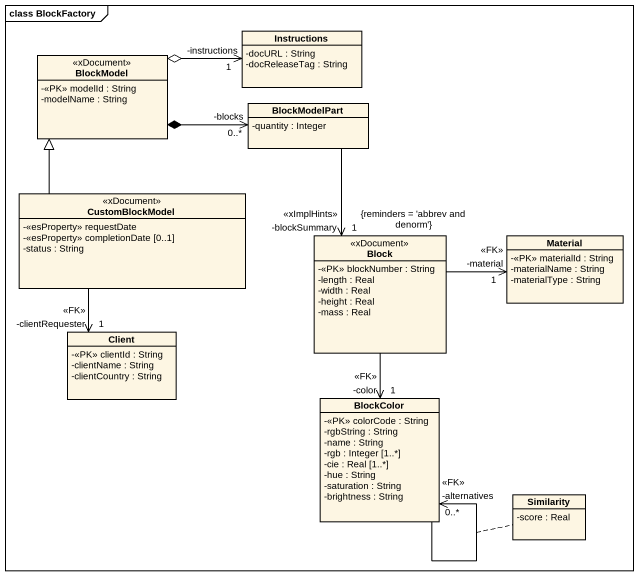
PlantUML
@startuml
mainframe class BlockFactory
hide circle
hide empty members
skinparam classAttributeIconSize 0
class Instructions {
  -docURL : String
  -docReleaseTag : String
}
class BlockModel <<xDocument>> {
  -<<PK>> modelId : String
  -modelName : String
}
class BlockModelPart {
  -quantity : Integer
}
class CustomBlockModel <<xDocument>> {
  -<<esProperty>> requestDate
  -<<esProperty>> completionDate [0..1]
  -status : String
}
class Block <<xDocument>> {
  -<<PK>> blockNumber : String
  -length : Real
  -width : Real
  -height : Real
  -mass : Real
}
class Material {
  -<<PK>> materialId : String
  -materialName : String
  -materialType : String
}
class Client {
  -<<PK>> clientId : String
  -clientName : String
  -clientCountry : String
}
class BlockColor {
  -<<PK>> colorCode : String
  -rgbString : String
  -name : String
  -rgb : Integer [1..*]
  -cie : Real [1..*]
  -hue : String
  -saturation : String
  -brightness : String
}
class Similarity {
  -score : Real
}
BlockModel o-right-> "-instructions\n1" Instructions
BlockModel *-right-> "-blocks\n0..*" BlockModelPart
BlockModelPart --> "-blockSummary\n1\n<<xImplHints>>\n{reminders = 'abbrev and denorm'}" Block
CustomBlockModel -up-|> BlockModel
Block -right-> "1\n-material\n<<FK>>" Material
Block --> "1\n-color\n<<FK>>" BlockColor
Client "-clientRequester\n1\n<<FK>>" <-up- CustomBlockModel
BlockColor "-alternatives\n0..*\n<<FK>>" <-- BlockColor
(BlockColor, BlockColor) .. Similarity
@enduml
